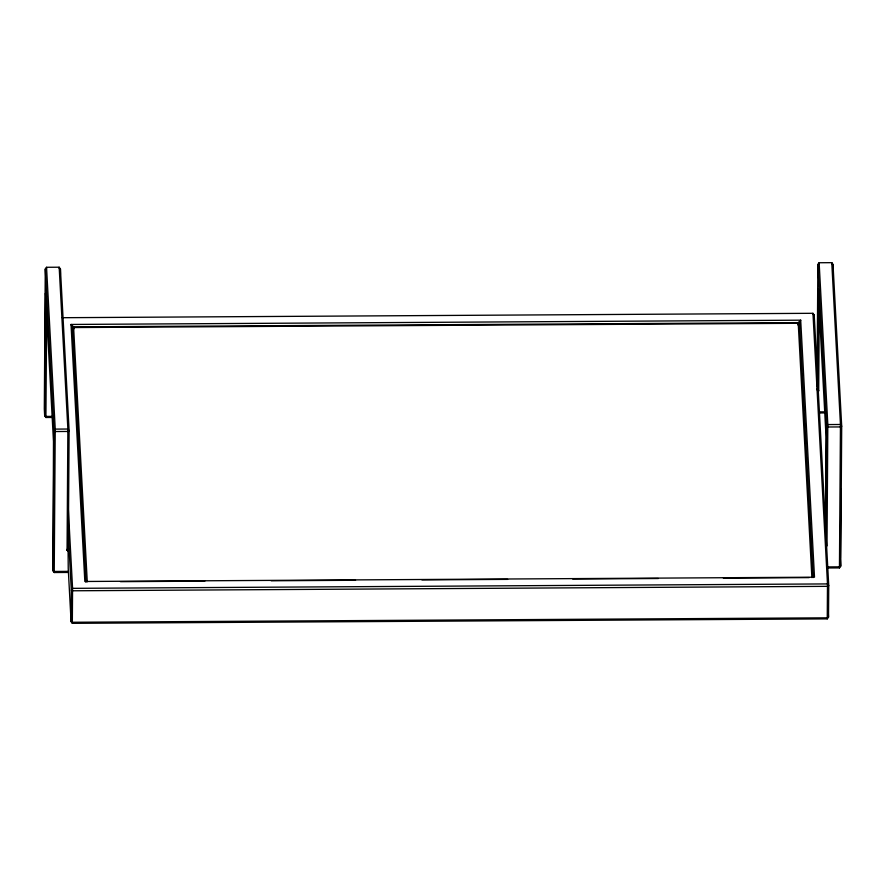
<?xml version="1.0" encoding="UTF-8"?>
<svg xmlns="http://www.w3.org/2000/svg" width="886" height="886" viewBox="0 0 886 886"><rect width="100%" height="100%" fill="white"/><g stroke="black" fill="none" stroke-linecap="round" stroke-linejoin="round"><path stroke-width="1.33" d="M46.471 296.456L45.518 293.332L44.665 415.755L45.917 417.494L52.828 417.45M46.692 311.329L45.917 417.494M60.392 274.45L60.425 268.945L59.174 267.207L46.548 267.284L45.275 269.034L44.3 408.955L44.665 415.755L45.961 416.42L52.872 416.387M67.059 550.394L67.868 429.034L59.174 267.207L59.129 268.281L60.425 268.945L69.119 430.773L68.311 546.208L67.059 550.394L68.72 548.766M67.779 551.158L67.857 540.67M68.012 529.75L68.255 495.263M72.342 330.179L72.364 327.565L71.035 324.453L800.7 320.178L814.5 577.196L84.834 581.482L71.035 324.453L73.582 326.868L798.197 322.615L799.493 323.29L813.149 577.583M73.571 329.492L73.582 326.868L72.364 327.565L85.931 582.224M798.186 325.24L798.197 322.615L800.7 320.178L799.493 323.29L799.46 328.54M814.156 323.257L814.212 315.039L812.96 313.301L62.197 317.709M817.102 373.061L817.867 264.504L819.14 262.743L831.766 262.666L833.006 264.416L841.7 426.244L840.725 566.154L839.452 567.915L827.003 567.981M819.063 291.915L818.11 288.792L817.424 386.728L818.697 390.903L816.992 389.286M817.479 390.715L817.49 388.09M818.697 390.903L819.284 306.755M825.453 525.298L826.062 437.019L818.11 288.792M825.763 539.009L826.549 426.332L817.867 264.504L819.085 263.818L819.14 262.743L827.823 424.571L827.015 545.931M832.973 269.898L833.006 264.416M840.371 557.981L840.847 489.205M54.234 572.522L55.242 429.112L46.548 267.284L46.504 268.347L45.275 269.034L53.968 430.862L52.994 570.783L54.234 572.522L68.067 572.445M827.247 618.893L827.491 583.918L812.96 313.301L812.905 314.364L814.212 315.039L828.742 585.657L828.521 617.143L827.247 618.893L72.331 623.334L72.574 588.348L67.757 498.608M831.71 263.74L831.766 262.666L840.449 424.494L839.452 567.915M818.73 411.89L825.641 411.846M818.686 412.954L825.597 412.92M68.111 571.37L54.29 571.448L52.994 570.783L53.481 441.549L45.518 293.332M827.059 566.918L839.496 566.841L840.725 566.154L840.36 559.354M120.463 581.659L204.821 581.161M271.194 580.773L355.552 580.275M421.924 579.887L507.667 579.378M572.655 579.001L658.398 578.503M723.386 578.115L809.128 577.617M72.331 623.334L71.079 621.584L68.233 568.557L68.012 540.77M827.934 606.257L828.521 617.143L827.291 617.83L72.386 622.26L71.079 621.584L71.301 590.109L67.746 523.836M800.124 340.977L800.279 343.735M801.099 358.941L801.243 361.709M801.908 374.147L802.063 376.904M802.805 390.726L802.949 393.495M803.691 407.316L803.835 410.074M804.577 423.896L804.732 426.664M805.474 440.486L805.618 443.244M806.36 457.065L806.515 459.834M807.257 473.656L807.401 476.413M808.143 490.235L808.298 493.004M809.04 506.825L809.184 509.583M809.926 523.404L810.07 526.173M810.745 538.61L810.967 542.753M812.595 573.164L812.75 575.922M811.886 577.594L798.231 323.301L73.627 327.554L72.342 329.304L73.571 328.617L73.627 327.554L87.271 581.847M798.231 323.301L798.186 324.365L799.482 325.04L798.231 323.301M55.242 429.112L53.968 430.862L55.264 431.537L67.89 431.46L69.119 430.773L67.868 429.034L55.242 429.112M72.574 588.348L71.301 590.109L72.597 590.785L827.513 586.344L828.742 585.657L827.491 583.918L72.574 588.348M827.823 424.571L826.549 426.332L827.845 426.997L840.471 426.93L841.7 426.244L840.449 424.494L827.823 424.571"/></g></svg>
